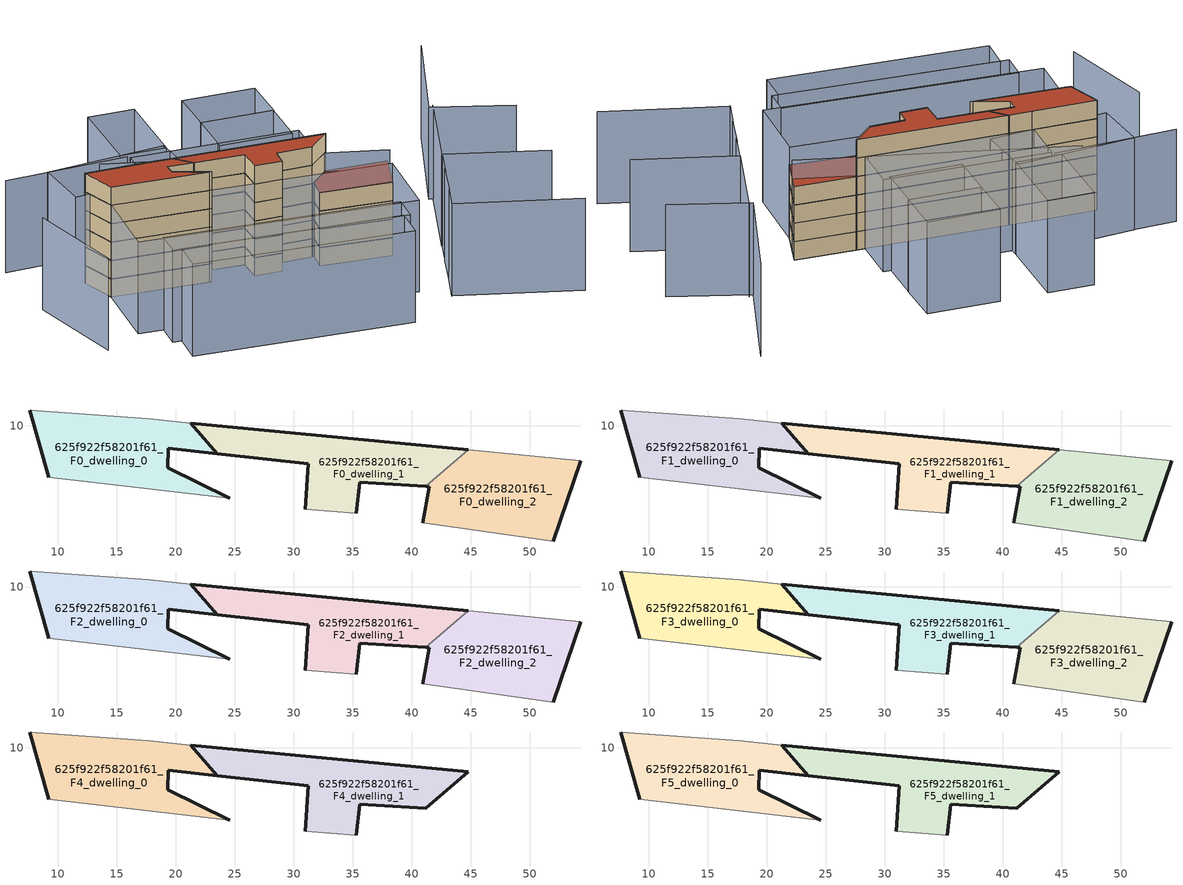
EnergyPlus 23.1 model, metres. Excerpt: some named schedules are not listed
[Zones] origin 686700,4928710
625f922f58201f61_F0_dwelling_0
 floor ground (EU_floor_Construction): 24.56,3.85 19.31,6.45 19.36,8.1 23.51,7.63 21.26,10.23 17.71,10.57 7.62,11.33 9.23,5.63 z0
 wall outside (EU_wall_Construction): 9.23,5.63 7.62,11.33 / 23.51,7.63 19.36,8.1 19.31,6.45 24.56,3.85 / 21.26,10.23 23.5,7.63 z0:3
 wall adiabatic (EU_wall_Construction): 24.56,3.85 9.23,5.63 / 7.62,11.33 17.71,10.57 21.26,10.23 z0:3
625f922f58201f61_F0_dwelling_1
 floor ground (EU_floor_Construction): 41.17,4.86 44.75,7.96 21.26,10.23 23.51,7.63 31.21,6.76 30.96,2.9 35.29,2.59 35.58,5.2 z0
 wall outside (EU_wall_Construction): 30.96,2.9 31.21,6.76 23.51,7.63 21.26,10.23 44.75,7.96 / 41.17,4.86 35.58,5.2 35.29,2.59 z0:3
 wall adiabatic (EU_wall_Construction): 35.29,2.59 30.96,2.9 z0:3
 wall to 625f922f58201f61_F0_dwelling_2 (EU_wall_Construction): 44.75,7.96 41.17,4.86 z0:3
625f922f58201f61_F0_dwelling_2
 floor ground (EU_floor_Construction): 51.96,0.23 54.29,7.03 44.75,7.96 41.17,4.86 41.45,4.84 40.92,1.79 z0
 wall outside (EU_wall_Construction): 40.92,1.79 41.45,4.84 41.17,4.86 / 54.29,7.03 51.96,0.23 z0:3
 wall adiabatic (EU_wall_Construction): 44.75,7.96 54.29,7.03 / 51.96,0.23 40.92,1.79 z0:3
625f922f58201f61_F1_dwelling_0
 floor to 625f922f58201f61_F0_dwelling_0 (EU_floor_Construction): 24.56,3.85 19.31,6.45 19.36,8.1 23.5,7.63 21.26,10.23 17.71,10.57 7.62,11.33 9.23,5.63 z3
 wall outside (EU_wall_Construction): 9.23,5.63 7.62,11.33 / 23.51,7.63 19.36,8.1 19.31,6.45 24.56,3.85 / 21.26,10.23 23.5,7.63 z3:6
 wall adiabatic (EU_wall_Construction): 24.56,3.85 9.23,5.63 / 7.62,11.33 17.71,10.57 21.26,10.23 z3:6
625f922f58201f61_F1_dwelling_1
 floor to 625f922f58201f61_F0_dwelling_1 (EU_floor_Construction): 41.17,4.86 44.75,7.96 21.26,10.23 23.5,7.63 31.21,6.76 30.96,2.9 35.29,2.59 35.58,5.2 z3
 wall outside (EU_wall_Construction): 30.96,2.9 31.21,6.76 23.51,7.63 21.26,10.23 44.75,7.96 / 41.17,4.86 35.58,5.2 35.29,2.59 z3:6
 wall adiabatic (EU_wall_Construction): 35.29,2.59 30.96,2.9 z3:6
 wall to 625f922f58201f61_F1_dwelling_2 (EU_wall_Construction): 44.75,7.96 41.17,4.86 z3:6
625f922f58201f61_F1_dwelling_2
 floor to 625f922f58201f61_F0_dwelling_2 (EU_floor_Construction): 51.96,0.23 54.29,7.03 44.75,7.96 41.17,4.86 41.45,4.84 40.92,1.79 z3
 wall outside (EU_wall_Construction): 40.92,1.79 41.45,4.84 41.17,4.86 / 54.29,7.03 51.96,0.23 z3:6
 wall adiabatic (EU_wall_Construction): 44.75,7.96 54.29,7.03 / 51.96,0.23 40.92,1.79 z3:6
625f922f58201f61_F2_dwelling_0
 floor to 625f922f58201f61_F1_dwelling_0 (EU_floor_Construction): 24.56,3.85 19.31,6.45 19.36,8.1 23.5,7.63 21.26,10.23 17.71,10.57 7.62,11.33 9.23,5.63 z6
 wall outside (EU_wall_Construction): 9.23,5.63 7.62,11.33 / 23.51,7.63 19.36,8.1 19.31,6.45 24.56,3.85 / 21.26,10.23 23.5,7.63 z6:9
 wall adiabatic (EU_wall_Construction): 24.56,3.85 9.23,5.63 / 7.62,11.33 17.71,10.57 21.26,10.23 z6:9
625f922f58201f61_F2_dwelling_1
 floor to 625f922f58201f61_F1_dwelling_1 (EU_floor_Construction): 41.17,4.86 44.75,7.96 21.26,10.23 23.5,7.63 31.21,6.76 30.96,2.9 35.29,2.59 35.58,5.2 z6
 wall outside (EU_wall_Construction): 30.96,2.9 31.21,6.76 23.51,7.63 21.26,10.23 44.75,7.96 / 41.17,4.86 35.58,5.2 35.29,2.59 z6:9
 wall adiabatic (EU_wall_Construction): 35.29,2.59 30.96,2.9 z6:9
 wall to 625f922f58201f61_F2_dwelling_2 (EU_wall_Construction): 44.75,7.96 41.17,4.86 z6:9
625f922f58201f61_F2_dwelling_2
 floor to 625f922f58201f61_F1_dwelling_2 (EU_floor_Construction): 51.96,0.23 54.29,7.03 44.75,7.96 41.17,4.86 41.45,4.84 40.92,1.79 z6
 wall outside (EU_wall_Construction): 40.92,1.79 41.45,4.84 41.17,4.86 / 54.29,7.03 51.96,0.23 z6:9
 wall adiabatic (EU_wall_Construction): 44.75,7.96 54.29,7.03 / 51.96,0.23 40.92,1.79 z6:9
625f922f58201f61_F3_dwelling_0
 floor to 625f922f58201f61_F2_dwelling_0 (EU_floor_Construction): 24.56,3.85 19.31,6.45 19.36,8.1 23.5,7.63 21.26,10.23 17.71,10.57 7.62,11.33 9.23,5.63 z9
 wall outside (EU_wall_Construction): 9.23,5.63 7.62,11.33 / 23.51,7.63 19.36,8.1 19.31,6.45 24.56,3.85 / 21.26,10.23 23.5,7.63 z9:12
 wall adiabatic (EU_wall_Construction): 24.56,3.85 9.23,5.63 / 7.62,11.33 17.71,10.57 21.26,10.23 z9:12
625f922f58201f61_F3_dwelling_1
 floor to 625f922f58201f61_F2_dwelling_1 (EU_floor_Construction): 41.17,4.86 44.75,7.96 21.26,10.23 23.5,7.63 31.21,6.76 30.96,2.9 35.29,2.59 35.58,5.2 z9
 wall outside (EU_wall_Construction): 30.96,2.9 31.21,6.76 23.51,7.63 21.26,10.23 44.75,7.96 / 41.17,4.86 35.58,5.2 35.29,2.59 z9:12
 wall adiabatic (EU_wall_Construction): 35.29,2.59 30.96,2.9 z9:12
 wall to 625f922f58201f61_F3_dwelling_2 (EU_wall_Construction): 44.75,7.96 41.17,4.86 z9:12
625f922f58201f61_F3_dwelling_2
 floor to 625f922f58201f61_F2_dwelling_2 (EU_floor_Construction): 51.96,0.23 54.29,7.03 44.75,7.96 41.17,4.86 41.45,4.84 40.92,1.79 z9
 wall outside (EU_wall_Construction): 40.92,1.79 41.45,4.84 41.17,4.86 / 54.29,7.03 51.96,0.23 z9:12
 wall adiabatic (EU_wall_Construction): 44.75,7.96 54.29,7.03 / 51.96,0.23 40.92,1.79 z9:12
 roof outside (EU_roof_Construction): 54.29,7.03 51.96,0.23 40.92,1.79 41.45,4.84 41.17,4.86 44.75,7.96 z12
625f922f58201f61_F4_dwelling_0
 floor to 625f922f58201f61_F3_dwelling_0 (EU_floor_Construction): 24.56,3.85 19.31,6.45 19.36,8.1 23.5,7.63 21.26,10.23 17.71,10.57 7.62,11.33 9.23,5.63 z12
 wall outside (EU_wall_Construction): 9.23,5.63 7.62,11.33 / 23.51,7.63 19.36,8.1 19.31,6.45 24.56,3.85 / 21.26,10.23 23.5,7.63 z12:15
 wall adiabatic (EU_wall_Construction): 24.56,3.85 9.23,5.63 / 7.62,11.33 17.71,10.57 21.26,10.23 z12:15
625f922f58201f61_F4_dwelling_1
 floor to 625f922f58201f61_F3_dwelling_1 (EU_floor_Construction): 41.17,4.86 44.75,7.96 21.26,10.23 23.5,7.63 31.21,6.76 30.96,2.9 35.29,2.59 35.58,5.2 z12
 wall outside (EU_wall_Construction): 30.96,2.9 31.21,6.76 23.51,7.63 21.26,10.23 44.75,7.96 41.17,4.86 35.58,5.2 35.29,2.59 z12:15
 wall adiabatic (EU_wall_Construction): 35.29,2.59 30.96,2.9 z12:15
625f922f58201f61_F5_dwelling_0
 floor to 625f922f58201f61_F4_dwelling_0 (EU_floor_Construction): 24.56,3.85 19.31,6.45 19.36,8.1 23.5,7.63 21.26,10.23 17.71,10.57 7.62,11.33 9.23,5.63 z15
 wall outside (EU_wall_Construction): 9.23,5.63 7.62,11.33 / 23.51,7.63 19.36,8.1 19.31,6.45 24.56,3.85 / 21.26,10.23 23.5,7.63 z15:18
 wall adiabatic (EU_wall_Construction): 24.56,3.85 9.23,5.63 / 7.62,11.33 17.71,10.57 21.26,10.23 z15:18
 roof outside (EU_roof_Construction): 21.26,10.23 23.51,7.63 19.36,8.1 19.31,6.45 24.56,3.85 9.23,5.63 7.62,11.33 17.71,10.57 z18
625f922f58201f61_F5_dwelling_1
 floor to 625f922f58201f61_F4_dwelling_1 (EU_floor_Construction): 41.17,4.86 44.75,7.96 21.26,10.23 23.5,7.63 31.21,6.76 30.96,2.9 35.29,2.59 35.58,5.2 z15
 wall outside (EU_wall_Construction): 30.96,2.9 31.21,6.76 23.51,7.63 21.26,10.23 44.75,7.96 41.17,4.86 35.58,5.2 35.29,2.59 z15:18
 wall adiabatic (EU_wall_Construction): 35.29,2.59 30.96,2.9 z15:18
 roof outside (EU_roof_Construction): 44.75,7.96 41.17,4.86 35.58,5.2 35.29,2.59 30.96,2.9 31.21,6.76 23.51,7.63 21.26,10.23 z18
shading: 54.3,-14.99 72.51,-21.69 / 54.19,-15.15 56.12,-10.02 / 55.98,-10.42 58.13,-4.4 / 57.86,-5.29 59.77,0.01 / -1.52,6.26 1.58,-9.54 / 74.76,-5.62 59.7,0.04 / 59.7,0.04 65.27,14.87 / 76.21,9.67 64.42,14.45 / 64.42,14.45 71.87,32.81 / 18,18.85 -1.25,19.37 / 53.44,4.56 13.32,18.3 / 12.52,-11.34 46.4,-15.32 / 46.4,-15.32 45.79,-20.48 / 45.79,-20.48 11.91,-16.5 / 11.91,-16.5 12.52,-11.34 / 47.28,-15.51 11.18,-11.18 / 11.18,-11.18 11.69,-6.9 / 11.69,-6.9 47.8,-11.23 / 47.8,-11.23 47.28,-15.51 / 50.48,-11.86 7.73,-6.64 / 7.73,-6.64 9.25,5.77 / 9.25,5.77 52,0.55 / 52,0.55 50.48,-11.86 / 43.41,8.09 17.51,10.59 / 17.51,10.59 18.26,18.38 / 18.26,18.38 44.17,15.87 / 44.17,15.87 43.41,8.09 / 5.4,19.19 24.31,19.73 / 24.31,19.73 24.57,10.77 / 24.57,10.77 5.66,10.23 / 5.66,10.23 5.4,19.19 / 32.29,24.16 43.54,23.25 / 43.54,23.25 42.9,15.37 / 42.9,15.37 31.65,16.28 / 31.65,16.28 32.29,24.16 / 18.21,32.75 25.38,32.19 / 25.38,32.19 24.34,18.93 / 24.34,18.93 17.18,19.49 / 17.18,19.49 18.21,32.75 / 32.29,24.1 32.86,31.71 / 32.86,31.71 44.18,30.85 / 44.18,30.85 43.61,23.25 / 43.61,23.25 32.29,24.1 z0:15
[Building]
EU S2 Campaign: North Axis=0; Terrain=City; Solar Distribution=FullExterior
[Site:Location]
Bologna: Latitude=44.5; Longitude=11.25; Time Zone=1; Elevation=37
[SizingPeriod:WeatherFileDays]
AnnualSizingPeriod: Begin Month=1; Begin Day of Month=1; End Month=12; End Day of Month=31; Day of Week for Start Day=Monday; Use Weather File Daylight Saving Period=No; Use Weather File Rain and Snow Indicators=No
[MATERIAL]
EU_InternalMass_Material: Roughness=MediumRough; Thickness=0.1; Conductivity=1; Density=1800; Specific Heat=900; Thermal Absorptance=0.9; Solar Absorptance=0.7; Visible Absorptance=0.7
[MATERIAL:NOMASS] Roughness=MediumRough; Thermal Absorptance=0.9; Solar Absorptance=0.7; Visible Absorptance=0.7
Name | Thermal Resistance
EU_wall_NoMass | 0.905828
EU_roof_NoMass | 0.37593
EU_floor_NoMass | 0.67114
[CONSTRUCTION]
EU_wall_Construction: EU_wall_NoMass
EU_roof_Construction: EU_roof_NoMass
EU_floor_Construction: EU_floor_NoMass
EU_InternalMass_Construction: EU_InternalMass_Material
[ZONE] Type=1; Multiplier=1; Ceiling Height=autocalculate; Floor Area=autocalculate; Part of Total Floor Area=Yes
Name | Volume
625f922f58201f61_F0_dwelling_0 | 225.579
625f922f58201f61_F1_dwelling_0; 625f922f58201f61_F2_dwelling_0; 625f922f58201f61_F3_dwelling_0; 625f922f58201f61_F4_dwelling_0; 625f922f58201f61_F5_dwelling_0 | 225.58
625f922f58201f61_F0_dwelling_1 | 225.578
625f922f58201f61_F1_dwelling_1; 625f922f58201f61_F2_dwelling_1; 625f922f58201f61_F3_dwelling_1; 625f922f58201f61_F4_dwelling_1; 625f922f58201f61_F5_dwelling_1 | 225.576
625f922f58201f61_F0_dwelling_2 | 225.587
625f922f58201f61_F1_dwelling_2; 625f922f58201f61_F2_dwelling_2; 625f922f58201f61_F3_dwelling_2 | 225.588
[INTERNALMASS] Construction=EU_InternalMass_Construction
Name | Zone or ZoneList | Surface Area
625f922f58201f61_F0_dwelling_0_EU_InternalMass | 625f922f58201f61_F0_dwelling_0 | 75.1932
625f922f58201f61_F0_dwelling_1_EU_InternalMass | 625f922f58201f61_F0_dwelling_1 | 75.1906
625f922f58201f61_F0_dwelling_2_EU_InternalMass | 625f922f58201f61_F0_dwelling_2 | 75.1967
625f922f58201f61_F1_dwelling_0_EU_InternalMass | 625f922f58201f61_F1_dwelling_0 | 75.1932
625f922f58201f61_F1_dwelling_1_EU_InternalMass | 625f922f58201f61_F1_dwelling_1 | 75.1906
625f922f58201f61_F1_dwelling_2_EU_InternalMass | 625f922f58201f61_F1_dwelling_2 | 75.1967
625f922f58201f61_F2_dwelling_0_EU_InternalMass | 625f922f58201f61_F2_dwelling_0 | 75.1932
625f922f58201f61_F2_dwelling_1_EU_InternalMass | 625f922f58201f61_F2_dwelling_1 | 75.1906
625f922f58201f61_F2_dwelling_2_EU_InternalMass | 625f922f58201f61_F2_dwelling_2 | 75.1967
625f922f58201f61_F3_dwelling_0_EU_InternalMass | 625f922f58201f61_F3_dwelling_0 | 75.1932
625f922f58201f61_F3_dwelling_1_EU_InternalMass | 625f922f58201f61_F3_dwelling_1 | 75.1906
625f922f58201f61_F3_dwelling_2_EU_InternalMass | 625f922f58201f61_F3_dwelling_2 | 75.1967
625f922f58201f61_F4_dwelling_0_EU_InternalMass | 625f922f58201f61_F4_dwelling_0 | 117.88
625f922f58201f61_F4_dwelling_1_EU_InternalMass | 625f922f58201f61_F4_dwelling_1 | 107.709
625f922f58201f61_F5_dwelling_0_EU_InternalMass | 625f922f58201f61_F5_dwelling_0 | 117.88
625f922f58201f61_F5_dwelling_1_EU_InternalMass | 625f922f58201f61_F5_dwelling_1 | 107.709
[OTHEREQUIPMENT] Fuel Type=Electricity; Design Level Calculation Method=Watts/Area; Power per Zone Floor Area=1; Fraction Latent=0; Fraction Radiant=0; Fraction Lost=0; Carbon Dioxide Generation Rate=0; EndUse Subcategory=EU_Step8_InternalGains
Name | Zone or ZoneList or Space or SpaceList | Schedule
EU_Step8_InternalGain_625f922f58201f61_F0_dwelling_0_f000 | 625f922f58201f61_F0_dwelling_0 | EU_Step8_GainSchedule_625f922f58201f61_F0_dwelling_0_f000
EU_Step8_InternalGain_625f922f58201f61_F0_dwelling_1_f000 | 625f922f58201f61_F0_dwelling_1 | EU_Step8_GainSchedule_625f922f58201f61_F0_dwelling_1_f000
EU_Step8_InternalGain_625f922f58201f61_F0_dwelling_2_f000 | 625f922f58201f61_F0_dwelling_2 | EU_Step8_GainSchedule_625f922f58201f61_F0_dwelling_2_f000
EU_Step8_InternalGain_625f922f58201f61_F1_dwelling_0_f000 | 625f922f58201f61_F1_dwelling_0 | EU_Step8_GainSchedule_625f922f58201f61_F1_dwelling_0_f000
EU_Step8_InternalGain_625f922f58201f61_F1_dwelling_1_f000 | 625f922f58201f61_F1_dwelling_1 | EU_Step8_GainSchedule_625f922f58201f61_F1_dwelling_1_f000
EU_Step8_InternalGain_625f922f58201f61_F1_dwelling_2_f000 | 625f922f58201f61_F1_dwelling_2 | EU_Step8_GainSchedule_625f922f58201f61_F1_dwelling_2_f000
EU_Step8_InternalGain_625f922f58201f61_F2_dwelling_0_f000 | 625f922f58201f61_F2_dwelling_0 | EU_Step8_GainSchedule_625f922f58201f61_F2_dwelling_0_f000
EU_Step8_InternalGain_625f922f58201f61_F2_dwelling_1_f000 | 625f922f58201f61_F2_dwelling_1 | EU_Step8_GainSchedule_625f922f58201f61_F2_dwelling_1_f000
EU_Step8_InternalGain_625f922f58201f61_F2_dwelling_2_f000 | 625f922f58201f61_F2_dwelling_2 | EU_Step8_GainSchedule_625f922f58201f61_F2_dwelling_2_f000
EU_Step8_InternalGain_625f922f58201f61_F3_dwelling_0_f000 | 625f922f58201f61_F3_dwelling_0 | EU_Step8_GainSchedule_625f922f58201f61_F3_dwelling_0_f000
EU_Step8_InternalGain_625f922f58201f61_F3_dwelling_1_f000 | 625f922f58201f61_F3_dwelling_1 | EU_Step8_GainSchedule_625f922f58201f61_F3_dwelling_1_f000
EU_Step8_InternalGain_625f922f58201f61_F3_dwelling_2_f000 | 625f922f58201f61_F3_dwelling_2 | EU_Step8_GainSchedule_625f922f58201f61_F3_dwelling_2_f000
EU_Step8_InternalGain_625f922f58201f61_F4_dwelling_0_f000 | 625f922f58201f61_F4_dwelling_0 | EU_Step8_GainSchedule_625f922f58201f61_F4_dwelling_0_f000
EU_Step8_InternalGain_625f922f58201f61_F4_dwelling_1_f000 | 625f922f58201f61_F4_dwelling_1 | EU_Step8_GainSchedule_625f922f58201f61_F4_dwelling_1_f000
EU_Step8_InternalGain_625f922f58201f61_F5_dwelling_0_f000 | 625f922f58201f61_F5_dwelling_0 | EU_Step8_GainSchedule_625f922f58201f61_F5_dwelling_0_f000
EU_Step8_InternalGain_625f922f58201f61_F5_dwelling_1_f000 | 625f922f58201f61_F5_dwelling_1 | EU_Step8_GainSchedule_625f922f58201f61_F5_dwelling_1_f000
[ZONEVENTILATION:DESIGNFLOWRATE] Schedule=EU_AlwaysOn; Design Flow Rate Calculation Method=AirChanges/Hour; Air Changes per Hour=0.73129; Ventilation Type=Natural; Fan Pressure Rise=0; Fan Total Efficiency=1; Constant Term Coefficient=1; Temperature Term Coefficient=0; Velocity Term Coefficient=0; Velocity Squared Term Coefficient=0; Minimum Indoor Temperature=-100; Maximum Indoor Temperature=100; Delta Temperature=-100; Minimum Outdoor Temperature=-100; Maximum Outdoor Temperature=100; Maximum Wind Speed=40
Name | Zone or ZoneList or Space or SpaceList
EU_ConstantAir_625f922f58201f61_F0_dwelling_0 | 625f922f58201f61_F0_dwelling_0
EU_ConstantAir_625f922f58201f61_F0_dwelling_1 | 625f922f58201f61_F0_dwelling_1
EU_ConstantAir_625f922f58201f61_F0_dwelling_2 | 625f922f58201f61_F0_dwelling_2
EU_ConstantAir_625f922f58201f61_F1_dwelling_0 | 625f922f58201f61_F1_dwelling_0
EU_ConstantAir_625f922f58201f61_F1_dwelling_1 | 625f922f58201f61_F1_dwelling_1
EU_ConstantAir_625f922f58201f61_F1_dwelling_2 | 625f922f58201f61_F1_dwelling_2
EU_ConstantAir_625f922f58201f61_F2_dwelling_0 | 625f922f58201f61_F2_dwelling_0
EU_ConstantAir_625f922f58201f61_F2_dwelling_1 | 625f922f58201f61_F2_dwelling_1
EU_ConstantAir_625f922f58201f61_F2_dwelling_2 | 625f922f58201f61_F2_dwelling_2
EU_ConstantAir_625f922f58201f61_F3_dwelling_0 | 625f922f58201f61_F3_dwelling_0
EU_ConstantAir_625f922f58201f61_F3_dwelling_1 | 625f922f58201f61_F3_dwelling_1
EU_ConstantAir_625f922f58201f61_F3_dwelling_2 | 625f922f58201f61_F3_dwelling_2
EU_ConstantAir_625f922f58201f61_F4_dwelling_0 | 625f922f58201f61_F4_dwelling_0
EU_ConstantAir_625f922f58201f61_F4_dwelling_1 | 625f922f58201f61_F4_dwelling_1
EU_ConstantAir_625f922f58201f61_F5_dwelling_0 | 625f922f58201f61_F5_dwelling_0
EU_ConstantAir_625f922f58201f61_F5_dwelling_1 | 625f922f58201f61_F5_dwelling_1
[HVACTEMPLATE:THERMOSTAT] Constant Heating Setpoint=20; Constant Cooling Setpoint=50
EU_HeatOnly_625f922f58201f61_F0_dwelling_0; EU_HeatOnly_625f922f58201f61_F0_dwelling_1; EU_HeatOnly_625f922f58201f61_F0_dwelling_2; EU_HeatOnly_625f922f58201f61_F1_dwelling_0; EU_HeatOnly_625f922f58201f61_F1_dwelling_1; EU_HeatOnly_625f922f58201f61_F1_dwelling_2; EU_HeatOnly_625f922f58201f61_F2_dwelling_0; EU_HeatOnly_625f922f58201f61_F2_dwelling_1; EU_HeatOnly_625f922f58201f61_F2_dwelling_2; EU_HeatOnly_625f922f58201f61_F3_dwelling_0; EU_HeatOnly_625f922f58201f61_F3_dwelling_1; EU_HeatOnly_625f922f58201f61_F3_dwelling_2; EU_HeatOnly_625f922f58201f61_F4_dwelling_0; EU_HeatOnly_625f922f58201f61_F4_dwelling_1; EU_HeatOnly_625f922f58201f61_F5_dwelling_0; EU_HeatOnly_625f922f58201f61_F5_dwelling_1
[HVACTEMPLATE:ZONE:IDEALLOADSAIRSYSTEM] System Availability Schedule=EU_AlwaysOn; Maximum Heating Supply Air Temperature=50; Minimum Cooling Supply Air Temperature=13; Maximum Heating Supply Air Humidity Ratio=0.0156; Minimum Cooling Supply Air Humidity Ratio=0.0077; Heating Limit=NoLimit; Cooling Limit=NoLimit; Heating Availability Schedule=EU_AlwaysOn; Cooling Availability Schedule=EU_CoolingOff; Dehumidification Control Type=ConstantSensibleHeatRatio; Cooling Sensible Heat Ratio=0.7; Dehumidification Setpoint=60; Humidification Control Type=None; Humidification Setpoint=30; Outdoor Air Method=None; Outdoor Air Flow Rate per Person=0.00944; Outdoor Air Flow Rate per Zone Floor Area=0; Outdoor Air Flow Rate per Zone=0; Demand Controlled Ventilation Type=None; Outdoor Air Economizer Type=NoEconomizer; Heat Recovery Type=None; Sensible Heat Recovery Effectiveness=0.7; Latent Heat Recovery Effectiveness=0.65
Name | Template Thermostat
625f922f58201f61_F0_dwelling_0 | EU_HeatOnly_625f922f58201f61_F0_dwelling_0
625f922f58201f61_F0_dwelling_1 | EU_HeatOnly_625f922f58201f61_F0_dwelling_1
625f922f58201f61_F0_dwelling_2 | EU_HeatOnly_625f922f58201f61_F0_dwelling_2
625f922f58201f61_F1_dwelling_0 | EU_HeatOnly_625f922f58201f61_F1_dwelling_0
625f922f58201f61_F1_dwelling_1 | EU_HeatOnly_625f922f58201f61_F1_dwelling_1
625f922f58201f61_F1_dwelling_2 | EU_HeatOnly_625f922f58201f61_F1_dwelling_2
625f922f58201f61_F2_dwelling_0 | EU_HeatOnly_625f922f58201f61_F2_dwelling_0
625f922f58201f61_F2_dwelling_1 | EU_HeatOnly_625f922f58201f61_F2_dwelling_1
625f922f58201f61_F2_dwelling_2 | EU_HeatOnly_625f922f58201f61_F2_dwelling_2
625f922f58201f61_F3_dwelling_0 | EU_HeatOnly_625f922f58201f61_F3_dwelling_0
625f922f58201f61_F3_dwelling_1 | EU_HeatOnly_625f922f58201f61_F3_dwelling_1
